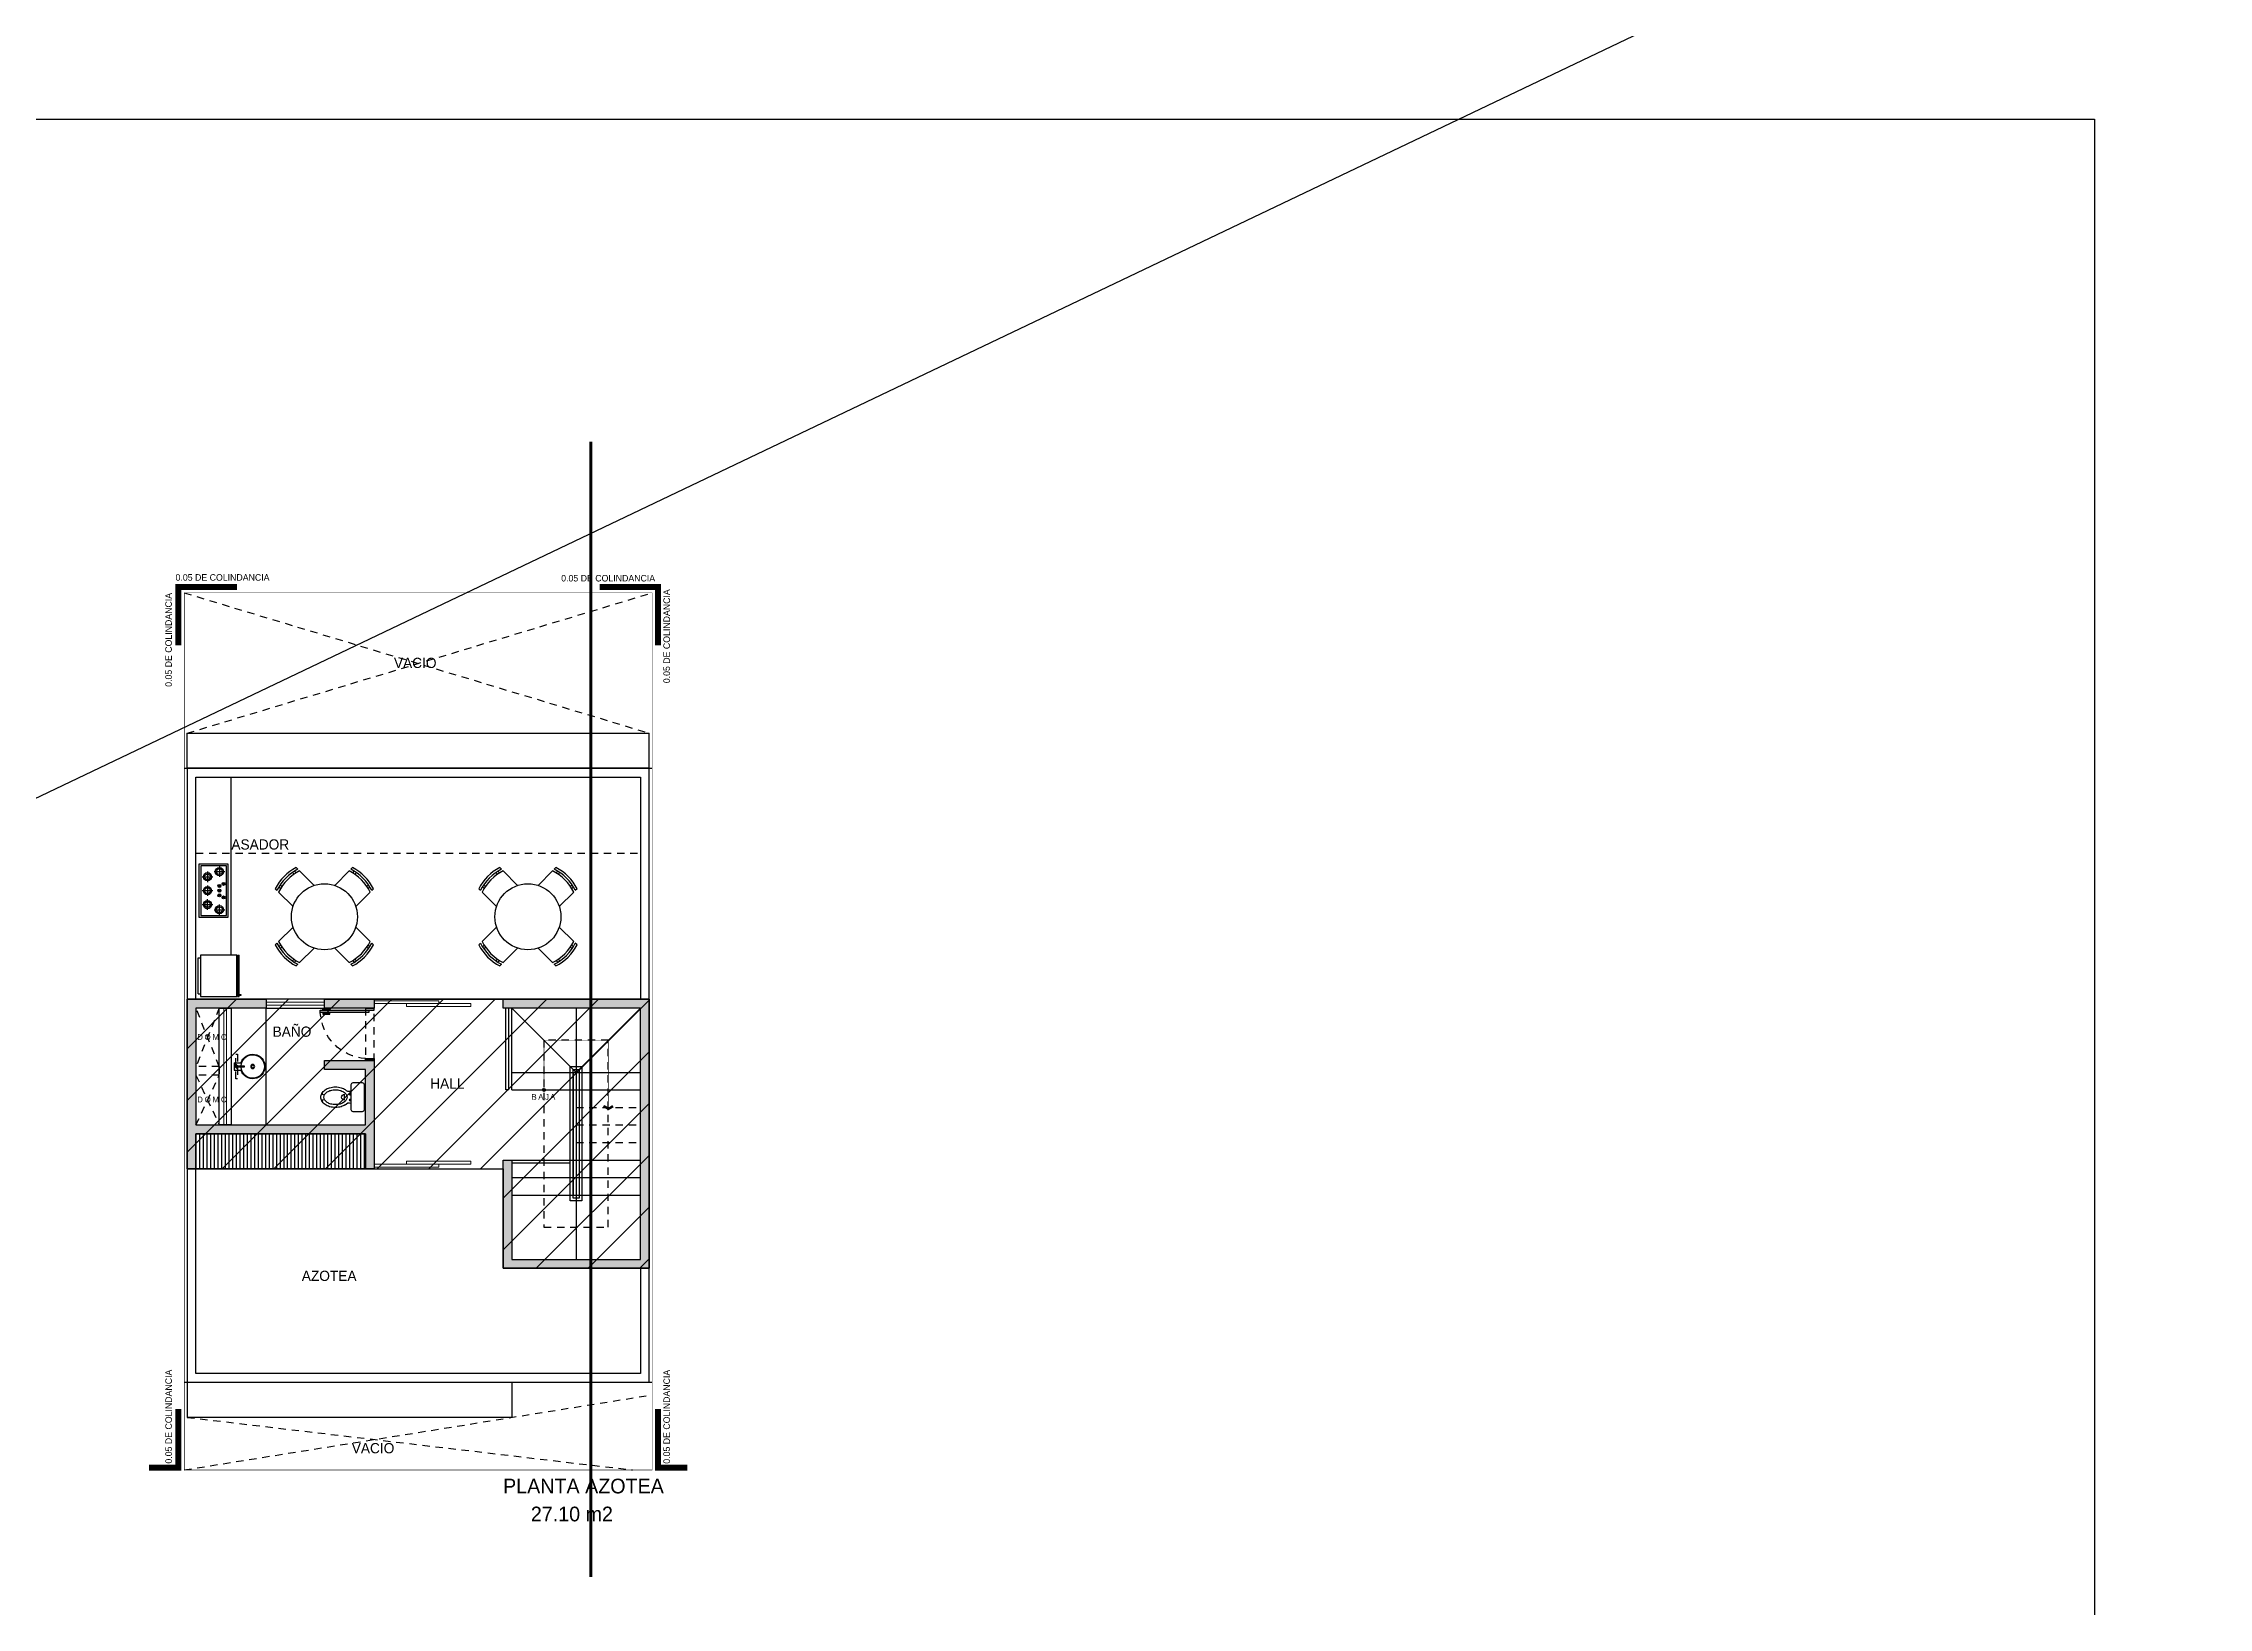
# Model space of a CAD drawing. Header units: metres. Extents: x -58 to 722, y -1100 to 345.
# Drawn here: x 24.19 to 61.21, y -2.36 to 24.4 of the extents above; entities that cross this region are included whole.
import ezdxf

# ---------------------------------------------------------------- set-up
doc = ezdxf.new("R2010")
doc.units = ezdxf.units.M
doc.header["$MEASUREMENT"] = 0
doc.linetypes.add('CENTER2', pattern=[1.125, 0.75, -0.125, 0.125, -0.125])
doc.linetypes.add('HIDDEN2', pattern=[0.1875, 0.125, -0.0625])
doc.layers.get('0').update_dxf_attribs({"color": 255})
for name, color, linetype in [('A-MOBILIARIO SANITARIO', 124, 'Continuous'), ('A-PROYECCIONES', 191, 'HIDDEN2'), ('FSR_ARQ_001TERRENO', 8, 'Continuous'), ('FSR_ARQ_003RELLENODEMUROS', 251, 'Continuous'), ('FSR_ARQ_007PROYECCIONES', 200, 'HIDDEN2'), ('FSR_ARQ_008MOBILIARIO', 115, 'Continuous'), ('FSR_ARQ_009ESCALERA', 40, 'Continuous'), ('FSR_ARQ_010MUROBAJO', 33, 'Continuous'), ('FSR_ARQ_011MOBILIARIOSANI', 124, 'Continuous'), ('FSR_ARQ_012PUERTAS', 233, 'Continuous'), ('FSR_ARQ_014TEXTOS', 142, 'Continuous'), ('FSR_ARQ_022AREAS', 110, 'Continuous'), ('FSR_ARQ_024LINEACORTE', 10, 'Continuous'), ('FSR_ARQ_025RESTRI', 140, 'Continuous'), ('MOBILIARIO', 125, 'Continuous'), ('TEXTOS', 7, 'Continuous')]:
    doc.layers.add(name, color=color, linetype=linetype)
for name, color, linetype, lineweight in [('FSR_ARQ_002MURO', 150, 'Continuous', 30), ('FSR_ARQ_013VENTANAS', 4, 'Continuous', 5), ('MURO', 150, 'Continuous', 30)]:
    doc.layers.add(name, color=color, linetype=linetype, lineweight=lineweight)
doc.styles.add('ESPACIOS', font='GOTHIC.TTF')
doc.linetypes.add('ZIGZAG', pattern='A,0.00254,-5.08,[131,ltypeshp.shx,S=5.08,R=0,X=-5.08,Y=0],-10.16,[131,ltypeshp.shx,S=5.08,R=180,X=5.08,Y=0],-5.08', length=20.32254)
pattern_1 = [(0, (108.267048, 54.145081), (0.0078125, 0.015625), [0, -0.015625])]

# ---------------------------------------------------------------- blocks, each defined once
blk = doc.blocks.new('WC')
for p, q in [((0.02, 0.215), (0.02, -0.215)), ((0.205, 0.25), (0.055, 0.25)), ((0.24, -0.215), (0.24, 0.215)), ((0.353, -0.052), (0.353, 0.052)), ((0.055, -0.25), (0.205, -0.25))]:
    blk.add_line(p, q)
blk.add_lwpolyline([(0.709, 0, 0.144399), (0.695, 0.045, 0.107176), (0.65, 0.09, 0.077789), (0.589, 0.117, 0.064981), (0.51, 0.127, 0.064981), (0.431, 0.117, 0.077789), (0.37, 0.09, 0.107176), (0.325, 0.045, 0.144399), (0.311, 0, 0.144399), (0.325, -0.045, 0.107176), (0.37, -0.09, 0.077789), (0.431, -0.117, 0.064981), (0.51, -0.127, 0.064981), (0.589, -0.117, 0.077789), (0.65, -0.09, 0.107176), (0.695, -0.045, 0.144399)], format="xyb", close=True)
blk.add_lwpolyline([(0.342, -0.13, 0.072633), (0.411, -0.162, 0.070933), (0.51, -0.176, 0.070933), (0.609, -0.162, 0.082513), (0.687, -0.124, 0.10681), (0.743, -0.064, 0.133944), (0.76, 0, 0.133944)], format="xyb")
for centre in [(0.265, 0.047), (0.265, -0.047)]:
    blk.add_circle(centre, 0.01)
for centre, radius, start, end in [((0.055, 0.215), 0.035, 90, 180), ((0.205, 0.215), 0.035, 0, 90), ((0.269, 0.19), 0.0949, 252.4197, 320.4238), ((0.484, -0.091), 0.263, 106.2295, 122.8466), ((0.352, 0), 0.052, 271.9761, 88.0239), ((0.51, -0.179), 0.355, 90, 106.2295), ((0.51, -0.179), 0.355, 73.7705, 90), ((0.536, -0.091), 0.263, 54.9026, 73.7705), ((0.575, -0.035), 0.195, 30.5161, 54.9026), ((0.709, 0.067), 0.0261, 237.3898, 26.2472), ((0.634, 0), 0.126, 0, 30.5161), ((0.055, -0.215), 0.035, 180, 270), ((0.205, -0.215), 0.035, 270, 0), ((0.269, -0.19), 0.0949, 39.5762, 107.5803), ((0.709, -0.067), 0.0261, 333.7528, 122.6102)]:
    blk.add_arc(centre, radius, start, end)
blk = doc.blocks.new('Flecha_1')
blk.add_hatch(color=256).paths.add_polyline_path([(0, 0.0008), (0.003, -0.001), (0.0029, -0.0013), (0, 0.0003), (-0.0029, -0.0013), (-0.003, -0.001)])
for p, q in [((0.0003, 0.0013), (-0.0038, -0.0011)), ((0, 0), (-0.0033, -0.0019)), ((-0.0003, 0.0013), (0.0037, -0.0011)), ((0, 0), (0.0033, -0.0019)), ((-0.0036, -0.0006), (-0.0028, -0.002)), ((0.0036, -0.0006), (0.0028, -0.002))]:
    blk.add_line(p, q)
blk.add_lwpolyline([(0, 0.0008), (0.003, -0.001), (0.0029, -0.0013), (0, 0.0003), (-0.0029, -0.0013), (-0.003, -0.001)], close=True)
blk = doc.blocks.new('parrilla')
at = {"layer": 'A-MOBILIARIO SANITARIO', "color": 252, "linetype": 'Continuous'}
for p, q in [((-0.35, 0.416), (-0.35, 0.236)), ((-0.26, 0.326), (-0.44, 0.326)), ((-0.056, 0.238), (-0.236, 0.238)), ((-0.056, 0), (-0.236, 0)), ((-0.146, 0.328), (-0.146, 0.148)), ((-0.146, -0.09), (-0.146, 0.09)), ((-0.26, -0.326), (-0.44, -0.326)), ((-0.35, -0.416), (-0.35, -0.236)), ((-0.056, -0.238), (-0.236, -0.238)), ((-0.146, -0.328), (-0.146, -0.148))]:
    blk.add_line(p, q, dxfattribs=at)
at = {"layer": 'A-MOBILIARIO SANITARIO', "linetype": 'Continuous', "ltscale": 0.03}
for p, q in [((-0.446, 0.121), (-0.397, 0.121)), ((-0.446, 0.111), (-0.397, 0.111)), ((-0.374, 0.085), (-0.326, 0.085)), ((-0.374, 0.075), (-0.326, 0.075)), ((-0.374, 0.005), (-0.326, 0.005)), ((-0.446, -0.111), (-0.397, -0.111)), ((-0.446, -0.121), (-0.397, -0.121)), ((-0.374, -0.005), (-0.326, -0.005)), ((-0.374, -0.075), (-0.326, -0.075)), ((-0.374, -0.085), (-0.326, -0.085))]:
    blk.add_line(p, q, dxfattribs=at)
for points in [[(0, -0.455), (0, 0.455), (-0.5, 0.455), (-0.5, -0.455)], [(-0.03, -0.425), (-0.03, 0.425), (-0.47, 0.425), (-0.47, -0.425)]]:
    blk.add_lwpolyline(points, close=True, dxfattribs=at)
for centre, radius in [((-0.35, 0.326), 0.07), ((-0.421, 0.116), 0.025), ((-0.35, 0.08), 0.025), ((-0.35, 0), 0.025), ((-0.146, 0.238), 0.07), ((-0.146, 0), 0.07), ((-0.421, -0.116), 0.025), ((-0.35, -0.326), 0.07), ((-0.35, -0.08), 0.025), ((-0.146, -0.238), 0.07)]:
    blk.add_circle(centre, radius, dxfattribs=at)
at = {"layer": 'A-MOBILIARIO SANITARIO', "linetype": 'ZIGZAG', "ltscale": 0.001}
for centre in [(-0.35, 0.326), (-0.146, 0.238), (-0.146, 0), (-0.35, -0.326), (-0.146, -0.238)]:
    blk.add_circle(centre, 0.05, dxfattribs=at)
blk = doc.blocks.new('refri')
at = {"layer": 'A-MOBILIARIO SANITARIO'}
for p, q in [((-11.874, 20.419), (-11.874, 19.668)), ((-11.874, 20.419), (-11.827, 20.419)), ((-11.827, 19.618), (-11.827, 20.468)), ((-11.827, 20.468), (-11.075, 20.468)), ((-11.827, 20.468), (-11.075, 20.468)), ((-11.075, 20.468), (-11.075, 19.618)), ((-11.065, 19.618), (-11.065, 20.468)), ((-11.065, 20.468), (-11.026, 20.468)), ((-11.065, 20.468), (-11.026, 20.468)), ((-11.026, 20.468), (-11.026, 19.618)), ((-10.996, 20.452), (-11.026, 20.452)), ((-11.026, 20.432), (-10.996, 20.432)), ((-10.996, 20.432), (-10.996, 20.452)), ((-11.075, 19.618), (-11.827, 19.618)), ((-11.065, 19.618), (-11.026, 19.618))]:
    blk.add_line(p, q, dxfattribs=at)
at = {"layer": 'MOBILIARIO', "ltscale": 5}
blk.add_line((-11.874, 19.668), (-11.827, 19.668), dxfattribs=at)
blk = doc.blocks.new('OVAMONO')
for p, q in [((-0.06, -0.02), (0.06, -0.02)), ((-0.06, -0.02), (-0.06, -0.136)), ((-0.021, -0.059), (-0.03, -0.059)), ((-0.014, -0.08), (-0.01, -0.191)), ((-0.01, -0.191), (0.01, -0.191)), ((-0.004, -0.041), (-0.004, -0.033)), ((-0.004, -0.093), (-0.004, -0.084)), ((0.004, -0.041), (0.004, -0.033)), ((0.004, -0.093), (0.004, -0.084)), ((0.01, -0.191), (0.014, -0.08)), ((0.03, -0.059), (0.021, -0.059)), ((0.03, -0.067), (0.021, -0.067)), ((0.06, -0.02), (0.06, -0.136))]:
    blk.add_line(p, q)
at = {"linetype": 'HIDDEN2'}
blk.add_lwpolyline([(0.21, -0.05), (-0.21, -0.05), (-0.21, -0.076), (0.21, -0.076)], close=True, dxfattribs=at)
blk.add_lwpolyline([(-0.021, -0.067), (-0.03, -0.067)])
for centre, radius in [((0, -0.337), 0.035), ((0, -0.337), 0.025), ((0, -0.063), 0.00413)]:
    blk.add_circle(centre, radius)
for centre, radius, start, end in [((0, -0.337), 0.21, 106.6032, 73.4001), ((0, -0.337), 0.2, 93.4675, 86.5338), ((-0.036, -0.063), 0.00723, 328.4667, 31.5333), ((0, -0.063), 0.0227, 99.5941, 170.4059), ((0, -0.063), 0.0227, 189.5941, 260.4059), ((-0.021, -0.041), 0.0176, 270, 0), ((-0.021, -0.084), 0.0176, 0, 90), ((0, -0.027), 0.00723, 238.4667, 301.5333), ((0, -0.099), 0.00723, 58.4667, 121.5333), ((0, -0.063), 0.0227, 9.5941, 80.4059), ((0.021, -0.041), 0.0176, 180, 270), ((0, -0.063), 0.0227, 279.5941, 350.4059), ((0.021, -0.084), 0.0176, 90, 180), ((0.036, -0.063), 0.00723, 148.4667, 211.5333)]:
    blk.add_arc(centre, radius, start, end)
blk = doc.blocks.new('ARP-PUERTA 0.90')
h = blk.add_hatch(color=256)
h.dxf.hatch_style = 1
h.paths.add_polyline_path([(0.075, 0.02), (0.075, 0.85), (0.035, 0.85), (0.035, 0.02)])
h.paths.add_polyline_path([(0.01, 0.075), (0.035, 0.075), (0.035, -0.075), (0.01, -0.075)])
h.paths.add_polyline_path([(0.89, 0.075), (0.865, 0.075), (0.865, -0.075), (0.89, -0.075)])
for points in [[(0.033, 0.806), (0.008, 0.806), (0.008, 0.686), (0.02, 0.686), (0.02, 0.794), (0.033, 0.794)], [(0.035, 0.789), (0.033, 0.789), (0.033, 0.811), (0.035, 0.811)], [(0.075, 0.789), (0.078, 0.789), (0.078, 0.811), (0.075, 0.811)], [(0.078, 0.806), (0.103, 0.806), (0.103, 0.686), (0.09, 0.686), (0.09, 0.794), (0.078, 0.794)], [(0.01, 0.065), (0, 0.065), (0, -0.065), (0.01, -0.065)], [(0.89, 0.065), (0.9, 0.065), (0.9, -0.065), (0.89, -0.065)]]:
    blk.add_lwpolyline(points)
for points in [[(0.075, 0.02), (0.075, 0.85), (0.035, 0.85), (0.035, 0.02)], [(0.01, 0.075), (0.035, 0.075), (0.035, -0.075), (0.01, -0.075)], [(0.89, 0.075), (0.865, 0.075), (0.865, -0.075), (0.89, -0.075)]]:
    blk.add_lwpolyline(points, close=True)
at = {"layer": 'A-PROYECCIONES'}
blk.add_lwpolyline([(0, 0.075), (0.9, 0.075), (0.9, -0.075), (0, -0.075)], close=True, dxfattribs=at)
blk.add_arc((0.031, 0.015), 0.836, 4.1111, 86.9871, dxfattribs=at)

msp = doc.modelspace()

# ---------------------------------------------------------------- hatches: boundary and pattern name
at = {"layer": 'FSR_ARQ_003RELLENODEMUROS', "ltscale": 5}
h = msp.add_hatch(dxfattribs=at)
h.set_pattern_fill('DOTS', color=256, scale=0.25)
h.set_pattern_definition(pattern_1)
h.paths.add_polyline_path([(27.999, 7.9), (27.999, 8.05), (26.649, 8.05), (26.649, 5.15), (26.799, 5.15), (26.799, 5.75), (29.699, 5.75), (29.699, 5.15), (29.849, 5.15), (29.849, 7), (29.699, 7), (28.999, 7), (28.999, 6.85), (29.699, 6.85), (29.699, 5.9), (26.799, 5.9), (26.799, 7.9)])
h.paths.add_polyline_path([(28.999, 8.05), (28.999, 7.9), (29.849, 7.9), (29.849, 8.05)])
h = msp.add_hatch(dxfattribs=at)
h.set_pattern_fill('DOTS', color=256, scale=0.25)
h.set_pattern_definition(pattern_1)
h.paths.add_polyline_path([(34.549, 8.05), (32.049, 8.05), (32.049, 7.9), (34.399, 7.9), (34.399, 3.6), (32.199, 3.6), (32.199, 5.3), (32.049, 5.3), (32.049, 3.45), (34.549, 3.45)])
at = {"layer": 'FSR_ARQ_008MOBILIARIO'}
h = msp.add_hatch(dxfattribs=at)
h.set_pattern_fill('LINE', color=256, scale=0.5, angle=90, style=0)
h.set_pattern_definition([(90, (147.24238, 54.14508), (-0.0625, 4e-18), [])])
h.paths.add_polyline_path([(26.799, 5.75), (29.699, 5.75), (29.699, 5.15), (26.799, 5.15)])
at = {"layer": 'FSR_ARQ_022AREAS', "ltscale": 0.005}
h = msp.add_hatch(dxfattribs=at)
h.set_pattern_fill('ANSI31', color=256, scale=5)
h.paths.add_polyline_path([(26.649, 8.05), (26.649, 5.15), (32.049, 5.15), (32.049, 3.45), (34.549, 3.45), (34.549, 8.05)])
at = {"layer": 'MURO'}
h = msp.add_hatch(dxfattribs=at)
h.set_pattern_fill('AR-CONC', color=0, scale=0.1)
edge = h.paths.add_edge_path()
edge.add_line((31.298, 20.101), (32.286, 20.101))
at = {"layer": 'TEXTOS'}
h = msp.add_hatch(color=256, dxfattribs=at)
edge = h.paths.add_edge_path()
edge.add_arc((32.749, 6.5), 0.0252, 0, 360)

# ---------------------------------------------------------------- linework, layer by layer
at = {"layer": 'A-PROYECCIONES'}
for p, q in [((27.199, 6.9), (27.199, 7.9)), ((27.199, 6.9), (27.199, 6.75)), ((27.199, 5.9), (27.199, 6.75))]:
    msp.add_line(p, q, dxfattribs=at)
at = {"layer": 'FSR_ARQ_001TERRENO', "const_width": 0.1}
for points in [[(26.499, 14.1), (26.499, 15.1), (27.499, 15.1)], [(33.699, 15.1), (34.699, 15.1), (34.699, 14.1)], [(25.999, 0.041), (26.499, 0.041), (26.499, 1.041)], [(34.699, 1.041), (34.699, 0.041), (35.199, 0.041)]]:
    msp.add_lwpolyline(points, dxfattribs=at)
at = {"layer": 'FSR_ARQ_001TERRENO', "const_width": 0.01}
msp.add_lwpolyline([(26.599, 0), (26.599, 15), (34.599, 15), (34.599, 0)], close=True, dxfattribs=at)
at = {"layer": 'FSR_ARQ_002MURO', "ltscale": 0.005}
msp.add_lwpolyline([(26.649, 5.15), (26.649, 8.05), (27.999, 8.05), (27.999, 7.9), (26.799, 7.9), (26.799, 5.9), (29.699, 5.9), (29.699, 6.85), (28.999, 6.85), (28.999, 7), (29.849, 7), (29.849, 5.15), (29.699, 5.15), (29.699, 5.75), (26.799, 5.75), (26.799, 5.15)], close=True, dxfattribs=at)
at = {"layer": 'FSR_ARQ_002MURO'}
for points in [[(29.849, 8.05), (29.849, 7.9), (28.999, 7.9), (28.999, 8.05)], [(32.049, 7.9), (32.049, 8.05), (34.549, 8.05), (34.549, 3.45), (32.049, 3.45), (32.049, 5.3), (32.199, 5.3), (32.199, 3.6), (34.399, 3.6), (34.399, 7.9)]]:
    msp.add_lwpolyline(points, close=True, dxfattribs=at)
at = {"layer": 'FSR_ARQ_007PROYECCIONES'}
for p, q in [((26.599, 15), (34.549, 12.6)), ((26.649, 12.6), (34.599, 15)), ((26.799, 10.55), (34.399, 10.55)), ((27.199, 6.9), (26.799, 7.9)), ((27.199, 7.9), (26.799, 6.9)), ((27.199, 6.9), (26.799, 6.9)), ((27.199, 6.75), (26.799, 6.75)), ((26.799, 5.9), (27.199, 6.75)), ((26.799, 6.75), (27.199, 5.9)), ((33.299, 6.2), (34.399, 6.2)), ((33.299, 5.9), (34.399, 5.9)), ((33.299, 5.6), (34.399, 5.6)), ((26.599, 0), (34.599, 1.285)), ((26.649, 0.9), (34.262, 0))]:
    msp.add_line(p, q, dxfattribs=at)
msp.add_lwpolyline([(32.749, 4.15), (33.849, 4.15), (33.849, 7.35), (32.749, 7.35)], close=True, dxfattribs=at)
at = {"layer": 'FSR_ARQ_008MOBILIARIO'}
for p, q in [((26.649, 12.6), (34.549, 12.6)), ((34.549, 12), (34.549, 12.6)), ((32.099, 6.5), (32.099, 7.9)), ((32.149, 6.5), (32.149, 7.9)), ((32.149, 6.5), (32.099, 6.5)), ((32.199, 5.3), (33.199, 5.3)), ((32.199, 5.25), (33.199, 5.25)), ((26.799, 5.15), (29.699, 5.15)), ((26.649, 1.5), (26.649, 0.9)), ((32.199, 1.5), (32.199, 0.9)), ((32.199, 0.9), (26.649, 0.9))]:
    msp.add_line(p, q, dxfattribs=at)
at = {"layer": 'FSR_ARQ_008MOBILIARIO', "ltscale": 5}
for p, q in [((28.24, 10.007), (28.268, 9.979)), ((28.448, 10.216), (28.477, 10.187)), ((28.511, 10.21), (28.483, 10.238)), ((28.543, 10.272), (28.515, 10.301)), ((28.572, 10.244), (28.819, 9.997)), ((29.418, 10.244), (29.171, 9.997)), ((29.475, 10.301), (29.447, 10.272)), ((29.479, 10.21), (29.507, 10.238)), ((29.542, 10.216), (29.513, 10.187)), ((29.75, 10.007), (29.722, 9.979)), ((31.718, 10.007), (31.747, 9.979)), ((31.927, 10.216), (31.955, 10.187)), ((31.99, 10.21), (31.961, 10.238)), ((32.022, 10.272), (31.993, 10.301)), ((32.05, 10.244), (32.297, 9.997)), ((32.897, 10.244), (32.65, 9.997)), ((32.954, 10.301), (32.925, 10.272)), ((32.957, 10.21), (32.986, 10.238)), ((33.02, 10.216), (32.992, 10.187)), ((33.229, 10.007), (33.2, 9.979)), ((28.183, 9.912), (28.155, 9.941)), ((28.212, 9.884), (28.459, 9.637)), ((28.246, 9.945), (28.217, 9.973)), ((29.778, 9.884), (29.531, 9.637)), ((29.589, 9.695), (29.531, 9.637)), ((29.744, 9.945), (29.773, 9.973)), ((29.835, 9.941), (29.807, 9.912)), ((31.662, 9.912), (31.633, 9.941)), ((31.69, 9.884), (31.937, 9.637)), ((31.724, 9.945), (31.696, 9.973)), ((33.257, 9.884), (33.01, 9.637)), ((33.067, 9.695), (33.01, 9.637)), ((33.223, 9.945), (33.251, 9.973)), ((33.314, 9.941), (33.285, 9.912)), ((28.212, 9.037), (28.459, 9.285)), ((29.778, 9.037), (29.531, 9.285)), ((31.69, 9.037), (31.937, 9.285)), ((33.257, 9.037), (33.01, 9.285)), ((28.155, 8.98), (28.183, 9.009)), ((28.246, 8.977), (28.217, 8.948)), ((28.24, 8.914), (28.268, 8.942)), ((28.572, 8.677), (28.819, 8.924)), ((29.418, 8.677), (29.171, 8.924)), ((29.75, 8.914), (29.722, 8.942)), ((29.744, 8.977), (29.773, 8.948)), ((29.835, 8.98), (29.807, 9.009)), ((31.633, 8.98), (31.662, 9.009)), ((31.724, 8.977), (31.696, 8.948)), ((31.718, 8.914), (31.747, 8.942)), ((32.05, 8.677), (32.297, 8.924)), ((32.897, 8.677), (32.65, 8.924)), ((33.229, 8.914), (33.2, 8.942)), ((33.223, 8.977), (33.251, 8.948)), ((33.314, 8.98), (33.285, 9.009)), ((28.448, 8.706), (28.477, 8.734)), ((28.511, 8.711), (28.483, 8.683)), ((28.515, 8.62), (28.543, 8.649)), ((29.475, 8.62), (29.447, 8.649)), ((29.479, 8.711), (29.507, 8.683)), ((29.542, 8.706), (29.513, 8.734)), ((31.927, 8.706), (31.955, 8.734)), ((31.99, 8.711), (31.961, 8.683)), ((31.993, 8.62), (32.022, 8.649)), ((32.954, 8.62), (32.925, 8.649)), ((32.957, 8.711), (32.986, 8.683)), ((33.02, 8.706), (32.992, 8.734))]:
    msp.add_line(p, q, dxfattribs=at)
at = {"layer": 'FSR_ARQ_008MOBILIARIO'}
for points in [[(33.199, 6.9), (33.399, 6.9), (33.399, 4.6), (33.199, 4.6)], [(33.249, 6.85), (33.349, 6.85), (33.349, 4.65), (33.249, 4.65)]]:
    msp.add_lwpolyline(points, close=True, dxfattribs=at)
at = {"layer": 'FSR_ARQ_008MOBILIARIO', "ltscale": 5}
for centre in [(28.995, 9.461), (32.474, 9.461)]:
    msp.add_circle(centre, 0.564, dxfattribs=at)
for centre, start, end in [((28.891, 9.565), 117.0547, 152.9453), ((28.919, 9.537), 117.0547, 152.9453), ((28.947, 9.508), 117.0547, 152.9453), ((29.043, 9.508), 27.0547, 62.9453), ((29.071, 9.537), 27.0547, 62.9453), ((29.099, 9.565), 27.0547, 62.9453), ((32.369, 9.565), 117.0547, 152.9453), ((32.398, 9.537), 117.0547, 152.9453), ((32.426, 9.508), 117.0547, 152.9453), ((32.521, 9.508), 27.0547, 62.9453), ((32.549, 9.537), 27.0547, 62.9453), ((32.578, 9.565), 27.0547, 62.9453), ((28.891, 9.356), 207.0547, 242.9453), ((28.919, 9.385), 207.0547, 242.9453), ((28.947, 9.413), 207.0547, 242.9453), ((29.043, 9.413), 297.0547, 332.9453), ((29.071, 9.385), 297.0547, 332.9453), ((29.099, 9.356), 297.0547, 332.9453), ((32.369, 9.356), 207.0547, 242.9453), ((32.398, 9.385), 207.0547, 242.9453), ((32.426, 9.413), 207.0547, 242.9453), ((32.521, 9.413), 297.0547, 332.9453), ((32.549, 9.385), 297.0547, 332.9453), ((32.578, 9.356), 297.0547, 332.9453)]:
    msp.add_arc(centre, 0.826, start, end, dxfattribs=at)
at = {"layer": 'FSR_ARQ_009ESCALERA'}
for p, q in [((29.849, 8.05), (32.049, 8.05)), ((33.299, 6.8), (32.199, 7.9)), ((32.199, 6.5), (32.199, 7.9)), ((33.299, 7.9), (33.299, 6.8)), ((33.299, 6.8), (34.399, 7.9)), ((32.199, 6.8), (33.299, 6.8)), ((33.299, 6.8), (34.399, 6.8)), ((33.299, 6.8), (33.299, 4.7)), ((32.199, 6.5), (33.299, 6.5)), ((33.299, 6.5), (34.399, 6.5)), ((32.199, 5.3), (33.299, 5.3)), ((33.299, 5.3), (34.399, 5.3)), ((29.849, 5.15), (32.049, 5.15)), ((32.199, 5), (33.299, 5)), ((33.299, 5), (34.399, 5)), ((32.199, 4.7), (33.299, 4.7)), ((33.299, 4.7), (33.299, 3.6)), ((33.299, 4.7), (34.399, 4.7))]:
    msp.add_line(p, q, dxfattribs=at)
at = {"layer": 'FSR_ARQ_010MUROBAJO'}
for p, q in [((34.549, 12), (26.649, 12)), ((26.649, 12), (26.649, 8.05)), ((26.799, 8.05), (26.799, 11.85)), ((26.799, 11.85), (34.399, 11.85)), ((34.399, 11.85), (34.399, 8.05)), ((34.549, 8.05), (34.549, 12)), ((26.649, 8.05), (26.799, 8.05)), ((34.399, 8.05), (34.549, 8.05))]:
    msp.add_line(p, q, dxfattribs=at)
at = {"layer": 'FSR_ARQ_010MUROBAJO', "color": 1, "ltscale": 0.005}
msp.add_lwpolyline([(-21.703, 23.098), (59.256, 23.098), (59.256, -25.751), (-21.703, -25.751)], close=True, dxfattribs=at)
at = {"layer": 'FSR_ARQ_010MUROBAJO'}
for points in [[(27.399, 7.9), (27.399, 5.9), (27.199, 5.9), (27.199, 7.9)], [(34.549, 3.45), (34.399, 3.45), (34.399, 1.65), (26.799, 1.65), (26.799, 5.15), (26.649, 5.15), (26.649, 1.5), (34.549, 1.5)]]:
    msp.add_lwpolyline(points, close=True, dxfattribs=at)
at = {"layer": 'FSR_ARQ_010MUROBAJO', "ltscale": 0.005}
msp.add_lwpolyline([(27.999, 8.05), (27.999, 7.9), (28.999, 7.9), (28.999, 8.05)], close=True, dxfattribs=at)
at = {"layer": 'FSR_ARQ_011MOBILIARIOSANI'}
for p, q in [((27.399, 8.801), (27.399, 11.85)), ((27.999, 5.9), (27.999, 7.9))]:
    msp.add_line(p, q, dxfattribs=at)
at = {"layer": 'FSR_ARQ_013VENTANAS'}
for p, q in [((27.999, 8), (28.999, 8)), ((27.999, 7.95), (28.999, 7.95))]:
    msp.add_line(p, q, dxfattribs=at)
for points in [[(27.324, 7.9), (27.324, 5.9), (27.274, 5.9), (27.274, 7.9)], [(29.849, 8.025), (30.949, 8.025), (30.949, 7.975), (29.849, 7.975)], [(30.399, 7.975), (31.499, 7.975), (31.499, 7.925), (30.399, 7.925)], [(29.849, 5.179), (30.949, 5.179), (30.949, 5.229), (29.849, 5.229)], [(30.399, 5.229), (31.499, 5.229), (31.499, 5.279), (30.399, 5.279)]]:
    msp.add_lwpolyline(points, close=True, dxfattribs=at)
at = {"layer": 'FSR_ARQ_022AREAS', "ltscale": 0.005}
msp.add_line((0, 0), (722.382, 344.917), dxfattribs=at)
msp.add_lwpolyline([(26.649, 8.05), (26.649, 5.15), (32.049, 5.15), (32.049, 3.45), (34.549, 3.45), (34.549, 8.05), (26.649, 8.05)], dxfattribs=at)
at = {"layer": 'FSR_ARQ_024LINEACORTE', "linetype": 'CENTER2', "const_width": 0.05}
msp.add_lwpolyline([(33.548, 17.588), (33.548, -1.829)], dxfattribs=at)
at = {"layer": 'FSR_ARQ_025RESTRI', "linetype": 'HIDDEN2', "ltscale": 2.5, "const_width": 0.02, "flags": 128}
for points in [[(26.599, 12), (34.599, 12)], [(26.599, 1.5), (34.599, 1.5)], [(34.599, 1.5), (26.599, 1.5)]]:
    msp.add_lwpolyline(points, dxfattribs=at)
at = {"layer": 'MOBILIARIO'}
for p, q in [((26.649, 12), (26.649, 12.6)), ((33.249, 6.8), (33.249, 4.7)), ((33.349, 6.8), (33.349, 4.7)), ((26.799, 5.15), (29.699, 5.15))]:
    msp.add_line(p, q, dxfattribs=at)
msp.add_lwpolyline([(26.799, 5.75), (29.699, 5.75), (29.699, 5.15), (26.799, 5.15)], close=True, dxfattribs=at)
at = {"layer": 'TEXTOS', "ltscale": 10, "const_width": 0.01}
msp.add_lwpolyline([(32.749, 6.5), (32.749, 7.35), (33.849, 7.35), (33.849, 6.2)], dxfattribs=at)
at = {"layer": 'TEXTOS'}
msp.add_circle((32.749, 6.5), 0.0252, dxfattribs=at)

# ---------------------------------------------------------------- block references
at = {"layer": 'FSR_ARQ_011MOBILIARIOSANI', "rotation": 180}
msp.add_blockref('parrilla', (26.851, 9.907), dxfattribs=at)
at = {"layer": 'FSR_ARQ_011MOBILIARIOSANI', "xscale": -0.8255472067950825, "yscale": 0.8255472067950825, "zscale": 0.8255472067950825, "rotation": 180}
msp.add_blockref('refri', (36.642, 24.997), dxfattribs=at)
at = {"layer": 'FSR_ARQ_011MOBILIARIOSANI', "xscale": -1, "rotation": 90}
msp.add_blockref('OVAMONO', (27.433, 6.9), dxfattribs=at)
at = {"layer": 'FSR_ARQ_011MOBILIARIOSANI', "xscale": -1}
msp.add_blockref('WC', (29.694, 6.375), dxfattribs=at)
at = {"layer": 'FSR_ARQ_012PUERTAS', "xscale": -1, "rotation": 90}
msp.add_blockref('ARP-PUERTA 0.90', (29.774, 7.9), dxfattribs=at)
at = {"layer": 'TEXTOS', "ltscale": 0.01, "xscale": 22.34780478919463, "yscale": 22.34780478919463, "zscale": 22.34780478919463, "rotation": 180.0000000000007}
msp.add_blockref('Flecha_1', (33.849, 6.187), dxfattribs=at)

# ---------------------------------------------------------------- texts
at = {"layer": 'FSR_ARQ_014TEXTOS', "style": 'ESPACIOS'}
msp.add_text('ASADOR', height=0.175, dxfattribs=at).set_placement((27.405, 10.61))
for s, width, gutter_width, insert, char_height, attachment_point in [('0.05 DE COLINDANCIA', 3.09515, 0.525, (26.451, 15.206), 0.112, 7), ('0.05 DE COLINDANCIA', 3.09515, 0.525, (33.043, 15.193), 0.112, 7), ('VACIO', 2.22389, 0.525, (30.184, 13.712), 0.175, 7), ('\\pxqc;{\\T1.3;DOMO}', 0.87446, 0.75, (26.655, 7.454), 0.1, 1), ('BAÑO', 0.84615, 0.525, (28.773, 7.406), 0.175, 9), ('HALL', 0.84615, 0.525, (31.389, 6.521), 0.175, 9), ('\\pxqc;{\\T1.3;DOMO}', 0.87446, 0.75, (26.655, 6.385), 0.1, 1), ('\\pxqc;{\\T1.3;BAJA}', 0.87446, 0.75, (32.315, 6.43), 0.1, 1), ('AZOTEA', 0.84615, 0.525, (29.545, 3.23), 0.175, 9), ('VACIO', 2.22389, 0.525, (29.463, 0.283), 0.175, 7), ('\\pxi5.98854;PLANTA AZOTEA', 5.04783, 0.302, (30.543, -0.149), 0.2516, 1), ('\\pxi5.98854;27.10 m2', 3.93119, 0.302, (31.018, -0.627), 0.2516, 1)]:
    msp.add_mtext_dynamic_manual_height_columns(s, width=width, gutter_width=gutter_width, heights=[0], dxfattribs=dict(at, insert=insert, char_height=char_height, attachment_point=attachment_point))
at = {"layer": 'FSR_ARQ_014TEXTOS', "char_height": 0.112, "attachment_point": 7, "rotation": 90, "style": 'ESPACIOS'}
for insert in [(26.389, 13.393), (34.904, 13.455), (26.39, 0.109), (34.904, 0.107)]:
    msp.add_mtext_dynamic_manual_height_columns('0.05 DE COLINDANCIA', width=3.09515, gutter_width=0.525, heights=[0], dxfattribs=dict(at, insert=insert))

doc.saveas('drawing.dxf')
